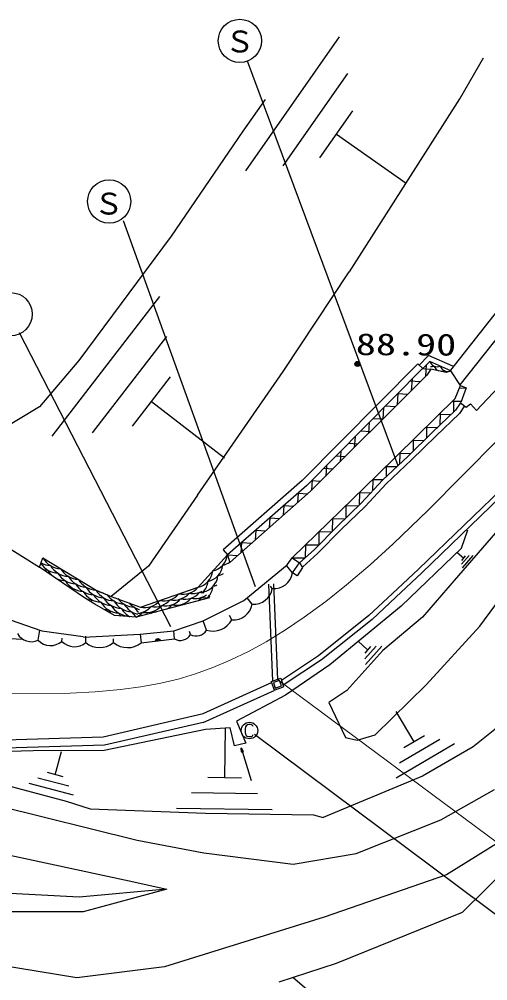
# Model space of a CAD drawing. Units: millimetres, scale not verified. Extents: x 40000 to 680000, y 20000 to 380000.
# Drawn here: x 357504 to 385790, y 237234 to 295236 of the extents above; entities that cross this region are included whole.
import ezdxf
from ezdxf.enums import TextEntityAlignment as Align

# ---------------------------------------------------------------- set-up
doc = ezdxf.new("R2010")
doc.units = ezdxf.units.MM
doc.header["$LTSCALE"] = 1000
doc.linetypes.add('CHAIN', pattern=[18.5, 12, -1.5, 3.5, -1.5])
for name, color, linetype, lineweight in [('M-BGD', 7, 'Continuous', 25), ('M-BMK', 2, 'CHAIN', 13), ('M-STR-HTXT', 7, 'Continuous', 13), ('M-STR-STRC', 7, 'Continuous', 25)]:
    doc.layers.add(name, color=color, linetype=linetype, lineweight=lineweight)
doc.styles.add('ＭＳ ゴシック', font='')
doc.styles.get('ＭＳ ゴシック').set_extended_font_data('MS Gothic')

# ---------------------------------------------------------------- blocks, each defined once
blk = doc.blocks.new('BUHIN107')
at = {"color": 7, "linetype": 'Continuous', "lineweight": 25}
blk.add_lwpolyline([(306, -106), (341, -69), (359, -23), (365, 32), (356, 90), (317, 180), (272, 245), (190, 296), (107, 311), (7, 290), (-217, 191), (-306, 131), (-348, 71), (-367, -16), (-349, -106), (-311, -193), (-275, -257), (-239, -282), (-196, -301), (-158, -301)], dxfattribs=at)
blk.add_circle((0, 0), 498, dxfattribs=at)
blk = doc.blocks.new('BUHIN331')
at = {"color": 7, "linetype": 'Continuous', "lineweight": 25}
for centre, radius in [((0, 0), 150), ((0, 0), 131), ((0, 0), 112), ((0, 0), 93.8), ((0, 0), 75), ((0, 0), 56.2), ((-1, 0), 37.5), ((0, 0), 18.8)]:
    blk.add_circle(centre, radius, dxfattribs=at)

msp = doc.modelspace()

# ---------------------------------------------------------------- linework, layer by layer
at = {"layer": 'M-BGD'}
for p, q in [((371189, 286101), (376833, 294174)), ((384096, 290438), (385528, 292903)), ((377313, 291967), (373413, 286389)), ((372344, 290397), (371008, 288486)), ((377441, 280005), (384096, 290438)), ((375655, 286874), (377641, 289714)), ((371008, 288486), (366685, 282153)), ((376648, 288294), (380867, 285344)), ((391091, 283644), (383530, 274065)), ((391876, 283025), (384111, 273187)), ((366685, 282153), (361105, 274645)), ((373448, 273985), (377432, 280000)), ((359486, 270087), (365995, 278512)), ((366399, 276104), (361902, 270283)), ((382215, 274951), (381643, 274370)), ((383687, 274303), (382215, 274951)), ((385103, 271632), (388448, 275181)), ((361105, 274645), (358734, 271862)), ((381568, 274441), (374584, 267402)), ((381568, 274441), (381861, 274164)), ((382283, 274593), (381861, 274164)), ((382079, 274387), (382032, 273698)), ((383566, 274028), (382283, 274593)), ((368264, 266519), (373448, 273985)), ((381852, 274160), (374858, 267110)), ((381859, 274166), (382352, 274133)), ((382353, 274125), (382103, 273768)), ((383286, 273934), (382353, 274125)), ((383558, 274023), (383286, 273934)), ((384137, 273148), (383558, 274023)), ((364348, 270692), (366637, 273655)), ((382103, 273768), (375098, 266769)), ((381113, 273415), (381709, 273375)), ((381218, 273521), (381172, 272838)), ((380358, 272653), (380312, 271979)), ((380368, 272664), (380957, 272624)), ((383827, 272362), (384137, 273148)), ((384077, 272995), (384474, 272989)), ((384137, 273148), (384480, 273007)), ((384480, 273007), (384172, 272122)), ((365492, 272174), (369895, 268772)), ((379108, 267726), (383827, 272362)), ((383663, 272201), (384186, 272193)), ((383725, 272261), (383713, 271526)), ((384147, 272087), (383849, 271656)), ((384147, 272087), (384484, 271838)), ((384484, 271838), (384742, 272043)), ((384742, 272043), (385103, 271632)), ((358734, 271862), (356034, 270238)), ((379497, 271786), (379452, 271120)), ((379622, 271912), (380206, 271873)), ((383849, 271656), (382438, 270300)), ((384078, 271461), (382647, 270085)), ((382912, 271463), (382901, 270745)), ((384394, 271916), (384078, 271461)), ((378637, 270919), (378592, 270260)), ((378877, 271161), (379454, 271122)), ((382862, 271414), (383584, 271402)), ((378131, 270410), (378703, 270371)), ((382438, 270300), (380981, 268876)), ((382060, 270626), (382765, 270615)), ((382099, 270665), (382088, 269959)), ((377776, 270052), (377732, 269401)), ((382647, 270085), (381188, 268659)), ((381258, 269838), (381954, 269828)), ((381287, 269867), (381276, 269164)), ((376916, 269184), (376872, 268542)), ((377386, 269658), (377951, 269620)), ((389426, 269611), (381601, 262055)), ((389632, 269394), (381808, 261837)), ((376640, 268907), (377199, 268869)), ((380981, 268876), (379438, 267431)), ((381188, 268659), (379651, 267219)), ((380456, 269051), (381149, 269040)), ((380474, 269069), (380464, 268392)), ((375895, 268155), (376448, 268118)), ((376055, 268317), (376012, 267682)), ((379662, 268271), (379652, 267631)), ((379654, 268263), (380316, 268253)), ((374584, 267402), (369815, 263238)), ((373975, 262751), (379108, 267726)), ((375149, 267404), (375696, 267367)), ((375194, 267450), (375152, 266823)), ((379438, 267431), (378165, 266056)), ((378849, 267476), (378838, 266783)), ((378849, 267476), (379476, 267466)), ((374858, 267110), (370078, 262937)), ((379651, 267219), (378379, 265845)), ((368264, 266519), (365306, 262247)), ((375098, 266769), (370222, 262470)), ((374339, 266657), (374299, 266065)), ((374339, 266657), (374926, 266617)), ((378037, 266688), (378025, 265920)), ((378037, 266688), (378741, 266677)), ((352315, 266200), (358729, 262185)), ((373487, 265913), (373446, 265313)), ((373487, 265913), (374081, 265873)), ((378165, 266056), (376724, 264666)), ((378379, 265845), (376935, 264453)), ((377224, 265901), (377212, 265137)), ((377224, 265901), (377992, 265889)), ((372635, 265169), (372593, 264561)), ((372635, 265169), (373237, 265128)), ((376412, 265114), (376400, 264335)), ((376412, 265114), (377176, 265102)), ((376724, 264666), (375311, 263224)), ((371782, 264425), (371741, 263809)), ((371782, 264425), (372392, 264383)), ((376935, 264453), (375518, 263008)), ((375600, 264326), (375587, 263506)), ((375600, 264326), (376379, 264314)), ((386261, 264249), (383765, 261384)), ((384210, 263326), (384577, 264442)), ((370930, 263681), (370888, 263058)), ((370930, 263681), (371547, 263639)), ((374787, 263539), (374775, 262742)), ((374787, 263539), (375606, 263526)), ((368297, 260972), (370078, 262937)), ((369815, 263238), (370078, 262937)), ((370078, 262937), (370702, 262894)), ((370078, 262937), (370222, 262470)), ((375311, 263224), (374434, 262435)), ((375518, 263008), (374635, 262212)), ((384210, 263326), (380565, 259823)), ((384317, 262727), (383925, 263068)), ((384432, 262859), (384202, 262595)), ((384211, 262365), (384662, 262884)), ((384889, 262889), (384236, 262138)), ((358729, 262185), (358931, 262739)), ((361452, 260335), (358729, 262185)), ((358931, 262739), (362147, 260794)), ((365306, 262247), (363060, 260405)), ((371067, 260177), (373687, 262329)), ((374001, 261832), (373644, 262294)), ((373687, 262329), (373975, 262751)), ((373975, 262751), (374771, 262739)), ((373975, 262751), (374434, 262435)), ((374001, 261832), (374434, 262435)), ((374434, 262435), (374601, 262171)), ((374287, 261653), (374001, 261832)), ((374601, 262171), (374287, 261653)), ((381601, 262055), (380044, 260590)), ((381808, 261837), (380249, 260371)), ((372551, 261161), (372793, 255315)), ((372783, 260892), (372666, 261045)), ((372851, 261174), (373089, 255413)), ((383765, 261384), (381847, 259171)), ((385316, 258630), (387230, 261237)), ((362147, 260794), (363060, 260405)), ((364834, 259765), (368297, 260972)), ((380044, 260590), (378615, 259264)), ((362069, 259959), (361452, 260335)), ((363264, 259259), (362069, 259959)), ((363060, 260405), (364834, 259765)), ((368982, 260341), (364573, 259166)), ((368606, 258952), (371067, 260177)), ((371566, 259952), (371266, 260341)), ((380249, 260371), (378810, 259036)), ((380565, 259823), (376252, 256296)), ((356494, 259172), (358860, 258349)), ((364573, 259166), (363264, 259259)), ((366831, 258335), (368606, 258952)), ((368808, 258384), (368613, 258956)), ((370348, 259013), (370205, 259261)), ((378615, 259264), (375571, 256841)), ((378810, 259036), (375748, 256598)), ((381847, 259171), (379445, 257166)), ((358647, 257781), (358758, 258385)), ((358860, 258349), (361374, 258006)), ((361375, 257971), (364804, 258132)), ((364804, 258132), (366831, 258335)), ((364804, 258132), (364868, 257627)), ((366875, 257860), (366828, 258345)), ((367843, 258117), (367790, 258308)), ((382077, 255086), (385316, 258630)), ((356146, 257933), (357712, 257838)), ((360085, 257707), (360095, 257897)), ((361523, 257633), (361533, 258012)), ((363196, 257630), (363196, 257856)), ((364868, 257627), (366878, 257851)), ((365728, 257746), (366011, 257779)), ((366001, 257796), (365733, 257765)), ((365742, 257785), (365987, 257814)), ((365972, 257831), (365755, 257805)), ((365770, 257826), (365951, 257847)), ((365914, 257862), (365803, 257849)), ((378536, 257198), (377956, 257719)), ((379445, 257166), (377276, 254746)), ((378712, 257394), (378361, 257003)), ((378370, 256658), (379058, 257426)), ((379398, 257428), (378401, 256317)), ((375571, 256841), (373331, 255355)), ((375748, 256598), (373429, 255060)), ((376252, 256296), (373584, 254470)), ((368610, 253365), (372741, 255226)), ((372720, 255291), (373289, 255480)), ((372720, 255291), (372894, 254768)), ((373226, 255353), (372847, 255227)), ((372847, 255227), (372957, 254894)), ((373337, 255020), (373226, 255353)), ((373289, 255480), (373463, 254957)), ((368600, 252812), (372900, 254749)), ((372894, 254768), (373463, 254957)), ((372957, 254894), (373337, 255020)), ((377276, 254746), (376202, 254017)), ((378983, 252073), (382077, 255086)), ((373584, 254470), (370618, 252892)), ((376202, 254017), (377202, 251913)), ((381342, 251641), (380260, 253478)), ((362582, 251943), (368610, 253365)), ((370618, 252892), (371180, 251566)), ((368745, 252401), (362634, 251120)), ((368600, 252812), (362646, 251445)), ((370240, 252484), (368745, 252401)), ((369908, 249477), (369952, 252493)), ((370493, 251399), (370240, 252484)), ((386817, 252878), (384908, 251344)), ((356664, 251774), (362582, 251943)), ((377202, 251913), (377906, 251739)), ((377906, 251739), (378983, 252073)), ((380460, 250372), (382889, 251803)), ((381960, 252005), (380724, 251277)), ((362646, 251445), (356665, 251273)), ((371180, 251566), (370493, 251399)), ((370902, 251284), (371505, 249324)), ((383776, 251528), (380261, 249457)), ((384908, 251344), (381849, 249577)), ((358348, 251108), (348697, 250827)), ((362634, 251120), (358348, 251108)), ((359677, 249665), (360049, 251072)), ((352888, 250048), (360337, 248077)), ((358637, 249484), (360498, 248991)), ((360151, 249539), (359203, 249790)), ((370923, 249462), (368893, 249492)), ((381849, 249577), (377551, 247790)), ((360791, 248428), (358097, 249141)), ((354120, 248322), (364632, 245716)), ((367909, 248593), (371896, 248535)), ((382956, 246949), (386203, 248768)), ((360337, 248077), (361792, 247608)), ((377551, 247790), (375854, 247079)), ((361792, 247608), (368749, 247348)), ((372766, 247550), (366996, 247635)), ((368749, 247348), (375277, 247252)), ((375277, 247252), (375854, 247079)), ((390324, 247376), (384249, 241346)), ((377853, 244908), (382956, 246949)), ((388027, 246557), (383298, 243622)), ((352995, 245660), (364146, 243270)), ((364632, 245716), (368654, 244947)), ((368654, 244947), (374048, 244262)), ((374048, 244262), (377853, 244908)), ((383298, 243622), (375913, 241069)), ((364146, 243270), (366420, 242758)), ((361117, 242273), (355462, 242579)), ((366420, 242758), (361117, 242273)), ((366420, 242758), (361366, 241400)), ((361366, 241400), (354658, 241387)), ((384249, 241346), (376635, 238281)), ((375913, 241069), (366272, 238074)), ((360974, 237414), (354466, 238464)), ((366272, 238074), (360974, 237414)), ((376635, 238281), (373173, 237154)), ((377230, 234698), (374026, 237433))]:
    msp.add_line(p, q, dxfattribs=at)
for points in [[(365722, 257726), (365730, 257762), (365744, 257793), (365769, 257829), (365800, 257851), (365834, 257866), (365880, 257871), (365916, 257864), (365951, 257850), (365984, 257821), (366005, 257794), (366020, 257761)], [(370902, 251284), (370916, 251027), (371035, 251064)], [(370917, 251235), (371013, 251073), (370929, 251047)], [(370925, 251211), (371001, 251079), (370935, 251059)], [(370932, 251187), (370989, 251085), (370942, 251071)], [(370939, 251163), (370978, 251092), (370948, 251082)]]:
    msp.add_lwpolyline(points, close=True, dxfattribs=at)
for points in [[(370910, 251260), (371025, 251067), (370923, 251036), (370910, 251259)], [(370960, 251096), (370947, 251138), (370966, 251098), (370954, 251094), (370947, 251138)]]:
    msp.add_lwpolyline(points, dxfattribs=at)
for centre, radius, start, end in [((382742, 274763), 489, 200.33688, 291.47396), ((382363, 274771), 489, 266.07694, 291.47396), ((383000, 274486), 489, 200.33688, 250.52055), ((383379, 274478), 489, 200.33688, 284.88804), ((383000, 274486), 489, 266.35786, 291.47396), ((383638, 274202), 489, 200.33688, 211.32418), ((368941, 263072), 1146, 282.45888, 353.17892), ((359909, 263144), 1325, 213.91549, 267.04835), ((359454, 263603), 1325, 241.48363, 267.04835), ((360072, 263414), 1325, 210.61483, 267.04835), ((360526, 262955), 1325, 210.61483, 267.04835), ((368652, 262439), 1146, 282.45888, 353.17892), ((369542, 263422), 1146, 282.45888, 305.92142), ((359291, 263334), 1325, 253.69488, 267.04835), ((360363, 262686), 1325, 210.61483, 227.60435), ((360980, 262496), 1325, 210.61483, 267.04835), ((361143, 262766), 1325, 210.61483, 267.04835), ((361598, 262307), 1325, 210.61483, 267.04835), ((368050, 262090), 1146, 282.45888, 353.17892), ((368363, 261806), 1146, 282.45888, 353.17892), ((369254, 262789), 1146, 282.45888, 300.27428), ((372881, 262024), 1136, 265.04703, 350.28841), ((360363, 262686), 1325, 246.74023, 267.04835), ((361435, 262037), 1325, 210.61483, 267.04835), ((362052, 261848), 1325, 210.61483, 267.04835), ((362215, 262117), 1325, 210.61483, 267.04835), ((367762, 261457), 1146, 317.6524, 353.17892), ((368075, 261173), 1146, 317.48589, 353.17892), ((368965, 262156), 1146, 282.45888, 293.87931), ((362507, 261389), 1325, 210.61483, 267.04835), ((362669, 261658), 1325, 210.61483, 267.04835), ((363124, 261200), 1325, 210.61483, 267.04835), ((362832, 261928), 1325, 238.8316, 259.23782), ((363287, 261469), 1325, 210.61483, 267.04835), ((363904, 261280), 1325, 213.78863, 267.04835), ((366213, 261381), 1234, 259.53069, 318.90092), ((366844, 261429), 1234, 259.53069, 318.90092), ((367367, 261783), 1234, 259.53069, 318.90092), ((367474, 261477), 1234, 259.53069, 318.90092), ((367998, 261831), 1234, 259.53069, 297.00446), ((368105, 261525), 1234, 259.53069, 304.41596), ((368628, 261879), 1234, 259.53069, 271.09008), ((368677, 261523), 1146, 282.45888, 288.34925), ((371664, 261084), 1136, 265.04703, 350.28841), ((361889, 261579), 1325, 261.89033, 267.04835), ((362961, 260930), 1325, 210.61483, 216.52326), ((363578, 260741), 1325, 210.61483, 267.04835), ((363741, 261010), 1325, 210.61483, 267.04835), ((364196, 260551), 1325, 210.61483, 267.04835), ((364359, 260821), 1325, 210.61483, 267.04835), ((364521, 261090), 1325, 217.23377, 267.04835), ((364976, 260631), 1325, 210.61483, 255.86063), ((365139, 260901), 1325, 221.05175, 254.03934), ((365059, 260978), 1234, 259.53069, 318.90092), ((365165, 260672), 1234, 259.53069, 318.90092), ((365689, 261026), 1234, 259.53069, 318.90092), ((366320, 261075), 1234, 259.53069, 318.90092), ((365796, 260721), 1234, 300.86465, 318.90092), ((366950, 261123), 1234, 259.53069, 318.90092), ((367581, 261171), 1234, 259.53069, 265.32546), ((367581, 261171), 1234, 304.49563, 318.90092), ((368735, 261573), 1234, 259.53069, 280.57961), ((370446, 260144), 1136, 265.04703, 350.28841), ((362961, 260930), 1325, 257.82131, 267.04835), ((364033, 260282), 1325, 210.61483, 221.56742), ((364650, 260093), 1325, 210.61483, 220.5019), ((364813, 260362), 1325, 210.61483, 241.9341), ((365430, 260172), 1325, 210.61483, 229.45568), ((365593, 260442), 1325, 210.61483, 227.7356), ((364011, 260270), 1234, 296.98626, 318.90092), ((364535, 260624), 1234, 276.37052, 318.90092), ((364642, 260318), 1234, 312.39605, 318.90092), ((365796, 260721), 1234, 259.53069, 268.95646), ((369199, 259627), 1303, 252.54867, 331.87707), ((358234, 258635), 948, 208.60297, 295.80862), ((367221, 258491), 726, 241.82229, 329.02792), ((368186, 258757), 726, 241.82229, 329.02792), ((359405, 258499), 1044, 223.4517, 310.65734), ((360843, 258425), 1044, 223.4517, 310.65734), ((362362, 258647), 1315, 230.41561, 309.36056), ((364034, 258644), 1315, 230.41561, 309.36056)]:
    msp.add_arc(centre, radius, start, end, dxfattribs=at)
at = {"layer": 'M-BMK'}
msp.add_lwpolyline([(353242, 254605), (356886, 254568), (360572, 254592), (362092, 254664), (363611, 254797), (364838, 254961), (366051, 255183), (367103, 255435), (368150, 255747), (369198, 256125), (370237, 256565), (371337, 257099), (372415, 257689), (373579, 258399), (374715, 259162), (376012, 260116), (377270, 261115), (378694, 262330), (380081, 263591), (382189, 265628), (384259, 267712), (386458, 269932)], dxfattribs=at)
at = {"layer": 'M-STR-HTXT'}
msp.add_line((373089, 255413), (393358, 240373), dxfattribs=at)
at = {"layer": 'M-STR-STRC'}
for p, q in [((380371, 268289), (371278, 292715)), ((371771, 260996), (363796, 283075)), ((366662, 258577), (357528, 276329)), ((371701, 252105), (390376, 238161))]:
    msp.add_line(p, q, dxfattribs=at)
for centre in [(370823, 293932), (362934, 284241), (356986, 277444)]:
    msp.add_circle(centre, 1304, dxfattribs=at)

# ---------------------------------------------------------------- block references
at = {"layer": 'M-BGD', "rotation": 66.05554}
for name, p in [('BUHIN331', (377921, 274444)), ('BUHIN107', (371405, 252327))]:
    msp.add_blockref(name, p, dxfattribs=at)

# ---------------------------------------------------------------- texts
at = {"layer": 'M-BGD', "style": 'ＭＳ ゴシック', "width": 1.35}
msp.add_text('88.90', height=1320, rotation=359.699, dxfattribs=at).set_placement((377819, 274581), align=Align.BOTTOM_LEFT)
at = {"layer": 'M-STR-STRC', "style": 'ＭＳ ゴシック'}
for p in [(369910, 292843), (362000, 283063)]:
    msp.add_text('Ｓ', height=1320, rotation=359.699, dxfattribs=at).set_placement(p, align=Align.BOTTOM_LEFT)

doc.saveas('drawing.dxf')
